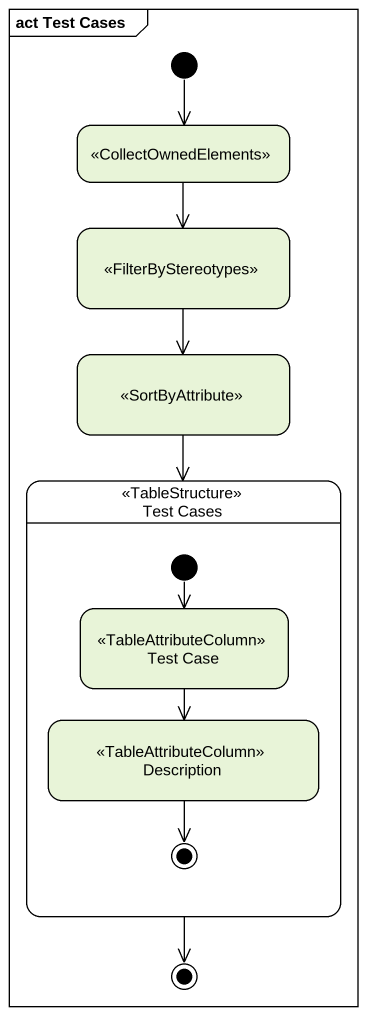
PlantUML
@startuml
mainframe act Test Cases
hide empty description
state " " as state1 <<CollectOwnedElements>>
state " " as state2 <<FilterByStereotypes>>
state " " as state3 <<SortByAttribute>>
state "Test Cases" as Test_Cases <<TableStructure>> {
  state "Test Case" as Test_Case <<TableAttributeColumn>>
  state Description <<TableAttributeColumn>>
  [*] --> Test_Case
  Description --> [*]
}
[*] --> state1
state1 --> state2
state2 --> state3
state3 --> Test_Cases
Test_Case --> Description
Test_Cases --> [*]
@enduml
